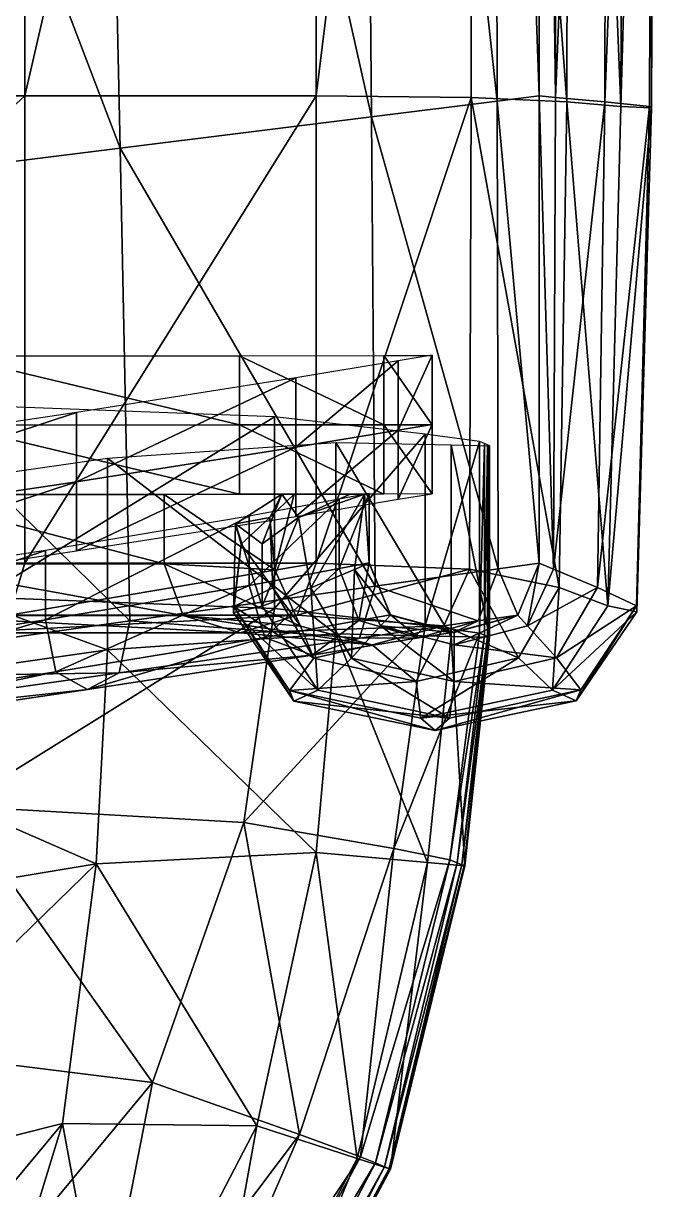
# Model space of a CAD drawing. Header units: centimetres. Extents: x -527 to 527, y -500 to 500.
# Drawn here: x 516.84 to 526.9, y -476.73 to -458.2 of the extents above; entities that cross this region are included whole.
import ezdxf

# ---------------------------------------------------------------- set-up
doc = ezdxf.new("R2010")
doc.units = ezdxf.units.CM
doc.layers.add('leather', color=7, linetype='Continuous', true_color=0xb01a1a)

msp = doc.modelspace()

# ---------------------------------------------------------------- meshes
at = {"layer": 'leather', "color": 31, "true_color": 0xe4b899}
mesh = msp.add_polyface(dxfattribs=at)
corners = [(508.845, -360.107, 179.842), (508.845, -406.3, 179.843), (516.864, -406.3, 175.246), (497.315, -360.107, 182.254), (497.315, -406.3, 182.255), (521.876, -360.152, -365.935), (521.995, -406.415, -365.934), (517.436, -406.587, -368.276), (517.138, -360.221, -368.277), (509.839, -406.874, -369.681), (509.243, -360.336, -369.682), (498.807, -407.219, -370.383), (497.912, -360.474, -370.384), (483.942, -407.563, -370.617), (516.864, -360.107, 175.245), (521.494, -406.3, 167.883), (500.298, -441.127, -370.38), (485.732, -441.816, -370.614), (501.64, -462.02, -370.376), (510.833, -440.438, -369.677), (517.934, -439.864, -368.272), (518.381, -460.188, -368.268), (511.728, -461.021, -369.673), (522.194, -439.52, -365.931), (522.373, -459.689, -365.927), (516.864, -439.29, 175.249), (521.494, -439.29, 167.886), (516.864, -459.356, 175.253), (521.494, -459.356, 167.89), (508.845, -439.29, 179.846), (497.315, -439.29, 182.258), (497.315, -459.356, 182.262), (508.845, -459.356, 179.851), (482.153, -439.29, 183.062), (482.153, -459.356, 183.066)]
mesh.append_faces([[corners[k] for k in face] for face in [(0, 1, 2), (3, 4, 1), (5, 6, 7), (7, 8, 5), (9, 10, 8), (8, 7, 9), (10, 9, 11), (11, 12, 10), (12, 11, 13), (14, 2, 15), (13, 11, 16), (17, 16, 18), (19, 16, 11), (11, 9, 19), (20, 19, 9), (9, 7, 20), (19, 20, 21), (21, 22, 19), (16, 19, 22), (22, 18, 16), (23, 20, 7), (7, 6, 23), (20, 23, 24), (24, 21, 20), (25, 26, 15), (15, 2, 25), (26, 25, 27), (27, 28, 26), (29, 25, 2), (2, 1, 29), (30, 29, 1), (1, 4, 30), (29, 30, 31), (31, 32, 29), (25, 29, 32), (32, 27, 25), (33, 30, 4), (34, 31, 30)]], dxfattribs={"vtx2": -1, "color": 31})
mesh = msp.add_polyface(dxfattribs=at)
corners = [(524.324, -439.347, -362.213), (522.194, -439.52, -365.931), (521.995, -406.415, -365.934), (525.034, -439.29, -356.679), (524.274, -406.329, -362.216), (525.034, -439.29, -348.889), (525.034, -459.356, -348.885), (525.034, -439.29, -338.403), (525.034, -439.29, -324.633), (525.034, -459.356, -324.629), (525.034, -459.356, -338.399), (525.034, -439.29, -306.992), (525.034, -439.29, -284.891), (525.034, -459.356, -284.887), (525.034, -459.356, -306.988), (525.034, -439.29, -226.613), (525.034, -439.29, -257.743), (525.034, -406.3, -257.746), (525.034, -459.356, -226.609), (525.034, -459.356, -257.739), (525.034, -439.29, -192.57), (525.034, -439.29, -156.679), (525.034, -459.356, -156.675), (525.034, -459.356, -192.565), (525.034, -439.29, -120.007), (525.034, -406.3, -156.682), (525.034, -439.29, -82.946), (525.034, -406.3, -120.01), (525.034, -459.356, -82.942), (525.034, -459.356, -120.003), (525.034, -439.29, -45.884), (525.034, -406.3, -82.949), (525.034, -439.29, -9.213), (525.034, -406.3, -45.887), (525.034, -459.356, -9.209), (525.034, -459.356, -45.88), (525.034, -439.29, 26.678), (525.034, -406.3, -9.216), (525.034, -439.29, 60.617), (525.034, -406.3, 26.675), (525.034, -459.356, 60.621), (525.034, -459.356, 26.682), (525.034, -439.29, 91.434), (525.034, -406.3, 60.614), (525.034, -439.29, 117.589), (525.034, -406.3, 91.431), (525.034, -459.356, 117.593), (525.034, -459.356, 91.438), (525.034, -439.29, 137.543), (525.034, -406.3, 117.586), (525.034, -439.29, 150.314), (525.034, -406.3, 137.54), (525.034, -459.356, 150.318), (525.034, -459.356, 137.547), (521.494, -439.29, 167.886), (523.967, -439.29, 161.372), (523.967, -406.3, 161.369), (521.494, -459.356, 167.89), (525.295, -459.38, 155.357), (525.305, -439.29, 155.354), (526.119, -439.29, 155.617), (525.034, -439.29, 154.919), (525.034, -406.3, 150.311), (525.034, -406.3, 154.916), (525.034, -459.356, 154.923)]
mesh.append_faces([[corners[k] for k in face] for face in [(0, 1, 2), (3, 0, 4), (3, 5, 6), (7, 8, 9), (5, 7, 10), (11, 12, 13), (8, 11, 14), (15, 16, 17), (16, 15, 18), (12, 16, 19), (20, 21, 22), (15, 20, 23), (24, 21, 25), (26, 24, 27), (24, 26, 28), (21, 24, 29), (30, 26, 31), (32, 30, 33), (30, 32, 34), (26, 30, 35), (36, 32, 37), (38, 36, 39), (36, 38, 40), (32, 36, 41), (42, 38, 43), (44, 42, 45), (42, 44, 46), (38, 42, 47), (48, 44, 49), (50, 48, 51), (48, 50, 52), (44, 48, 53), (54, 55, 56), (55, 54, 57), (58, 59, 60), (61, 50, 62), (59, 61, 63), (50, 61, 64)]], dxfattribs={"vtx2": -1, "color": 31})
mesh = msp.add_polyface(dxfattribs=at)
corners = [(522.194, -439.52, -365.931), (524.324, -439.347, -362.213), (524.369, -459.439, -362.209), (522.373, -459.689, -365.927), (525.034, -459.356, -348.885), (525.034, -459.356, -356.675), (525.034, -439.29, -356.679), (525.034, -459.356, -324.629), (525.034, -459.356, -338.399), (525.034, -439.29, -338.403), (525.034, -439.29, -348.889), (525.034, -459.356, -284.887), (525.034, -459.356, -306.988), (525.034, -439.29, -306.992), (525.034, -439.29, -324.633), (525.034, -459.356, -226.609), (525.034, -459.356, -257.739), (525.034, -439.29, -257.743), (525.034, -439.29, -284.891), (525.034, -459.356, -156.675), (525.034, -459.356, -192.565), (525.034, -439.29, -192.57), (525.034, -439.29, -226.613), (525.034, -459.356, -82.942), (525.034, -459.356, -120.003), (525.034, -439.29, -120.007), (525.034, -439.29, -156.679), (525.034, -459.356, -9.209), (525.034, -459.356, -45.88), (525.034, -439.29, -45.884), (525.034, -439.29, -82.946), (525.034, -459.356, 60.621), (525.034, -459.356, 26.682), (525.034, -439.29, 26.678), (525.034, -439.29, -9.213), (525.034, -459.356, 117.593), (525.034, -459.356, 91.438), (525.034, -439.29, 91.434), (525.034, -439.29, 60.617), (525.034, -459.356, 150.318), (525.034, -459.356, 137.547), (525.034, -439.29, 137.543), (525.034, -439.29, 117.589), (521.494, -459.356, 167.89), (523.957, -459.38, 161.374), (523.967, -439.29, 161.372), (526.903, -439.289, 157.645), (526.405, -439.29, 158.989), (526.335, -459.525, 158.982), (526.823, -459.549, 157.637), (526.858, -439.29, 156.213), (526.789, -459.525, 156.206), (525.475, -459.453, 159.316), (525.515, -439.29, 159.319), (526.119, -439.29, 155.617), (526.08, -459.453, 155.615), (525.295, -459.38, 155.357), (525.034, -439.29, 154.919), (525.305, -439.29, 155.354), (525.034, -459.356, 154.923), (525.034, -439.29, 150.314)]
mesh.append_faces([[corners[k] for k in face] for face in [(0, 1, 2), (2, 3, 0), (4, 5, 6), (1, 6, 5), (5, 2, 1), (7, 8, 9), (8, 4, 10), (11, 12, 13), (12, 7, 14), (15, 16, 17), (16, 11, 18), (19, 20, 21), (20, 15, 22), (23, 24, 25), (24, 19, 26), (27, 28, 29), (28, 23, 30), (31, 32, 33), (32, 27, 34), (35, 36, 37), (36, 31, 38), (39, 40, 41), (40, 35, 42), (43, 44, 45), (46, 47, 48), (48, 49, 46), (50, 46, 49), (49, 51, 50), (52, 53, 45), (45, 44, 52), (53, 52, 48), (48, 47, 53), (54, 55, 56), (55, 54, 50), (50, 51, 55), (57, 58, 56), (56, 59, 57), (59, 39, 60)]], dxfattribs={"vtx2": -1, "color": 31})
mesh = msp.add_polyface(dxfattribs=at)
corners = [(516.171, -464.278, 174.208), (508.525, -464.454, 178.823), (508.525, -467.496, 178.823), (497.434, -464.729, 181.178), (497.434, -467.77, 181.178), (520.829, -464.454, 166.605), (516.171, -467.32, 174.208), (508.037, -464.59, 178.323), (496.942, -464.591, 180.602), (496.942, -463.491, 180.598), (508.037, -463.49, 178.319), (515.687, -464.588, 173.766), (515.687, -463.488, 173.762), (515.687, -465.688, 173.771), (508.037, -465.69, 178.327), (496.942, -465.691, 180.606), (520.276, -464.584, 166.173), (520.276, -463.484, 166.169), (522.569, -464.581, 154.794), (522.569, -465.681, 154.798), (520.276, -465.684, 166.178), (517.687, -465.485, -366.767), (521.17, -464.937, -364.792), (521.17, -463.837, -364.796), (517.687, -464.385, -366.771), (517.687, -466.585, -366.763), (521.17, -466.037, -364.788), (511.563, -466.402, -368.021), (511.563, -465.302, -368.025), (487.342, -463.019, -370.61), (501.64, -462.02, -370.376), (502.087, -469.717, -370.372), (511.728, -461.021, -369.673), (512.026, -468.615, -369.669), (518.53, -467.696, -368.264), (518.381, -460.188, -368.268), (522.432, -467.145, -365.923), (522.373, -459.689, -365.927), (516.864, -466.778, 175.257), (521.494, -466.778, 167.895), (521.494, -459.356, 167.89), (516.864, -459.356, 175.253), (508.845, -466.778, 179.855), (508.845, -459.356, 179.851), (497.315, -466.778, 182.266), (497.315, -459.356, 182.262), (482.153, -466.778, 183.07), (520.946, -465.683, 156.676), (520.759, -466.055, 158.072), (521.142, -465.684, 160.216), (522.032, -465.682, 156.854)]
mesh.append_faces([[corners[k] for k in face] for face in [(0, 1, 2), (1, 3, 4), (5, 0, 6), (7, 8, 9), (9, 10, 7), (11, 7, 10), (10, 12, 11), (7, 11, 13), (13, 14, 7), (8, 7, 14), (14, 15, 8), (16, 11, 12), (12, 17, 16), (18, 16, 17), (19, 20, 16), (11, 16, 20), (20, 13, 11), (21, 22, 23), (23, 24, 21), (22, 21, 25), (25, 26, 22), (27, 21, 24), (24, 28, 27), (29, 30, 31), (30, 32, 33), (34, 33, 32), (32, 35, 34), (36, 34, 35), (35, 37, 36), (38, 39, 40), (40, 41, 38), (42, 38, 41), (41, 43, 42), (44, 42, 43), (43, 45, 44), (46, 44, 45), (47, 48, 49), (49, 50, 47)]], dxfattribs={"vtx2": -1, "color": 31})
mesh = msp.add_polyface(dxfattribs=at)
corners = [(520.276, -463.484, 166.169), (522.569, -463.481, 154.789), (522.569, -464.581, 154.794), (523.334, -464.579, 138.876), (523.334, -463.479, 138.872), (523.334, -464.578, 117.922), (523.334, -463.478, 117.918), (523.334, -464.578, 91.434), (523.334, -463.478, 91.43), (523.334, -464.578, 60.617), (523.334, -463.478, 60.613), (523.334, -464.578, 26.678), (523.334, -463.478, 26.674), (523.334, -464.578, -9.213), (523.334, -463.478, -9.217), (523.334, -464.578, -45.884), (523.334, -463.478, -45.888), (523.334, -464.578, -82.946), (523.334, -463.478, -82.95), (523.334, -464.578, -120.007), (523.334, -463.478, -120.012), (523.334, -464.578, -156.679), (523.334, -463.478, -156.683), (523.334, -464.578, -192.57), (523.334, -463.478, -192.574), (523.334, -464.578, -226.613), (523.334, -463.478, -226.617), (523.334, -464.578, -257.743), (523.334, -463.478, -257.747), (523.334, -464.578, -284.891), (523.334, -463.478, -284.895), (523.334, -464.578, -306.992), (523.334, -463.478, -306.996), (523.334, -464.578, -324.633), (522.793, -464.664, -361.512), (523.334, -464.575, -356.346), (523.334, -463.475, -356.35), (522.793, -463.564, -361.516), (521.17, -464.937, -364.792), (521.17, -463.837, -364.796), (521.494, -466.778, 167.895), (523.927, -466.875, 161.374), (523.957, -459.38, 161.374), (521.494, -459.356, 167.89)]
mesh.append_faces([[corners[k] for k in face] for face in [(0, 1, 2), (3, 2, 1), (1, 4, 3), (5, 3, 4), (4, 6, 5), (7, 5, 6), (6, 8, 7), (9, 7, 8), (8, 10, 9), (11, 9, 10), (10, 12, 11), (13, 11, 12), (12, 14, 13), (15, 13, 14), (14, 16, 15), (17, 15, 16), (16, 18, 17), (19, 17, 18), (18, 20, 19), (21, 19, 20), (20, 22, 21), (23, 21, 22), (22, 24, 23), (25, 23, 24), (24, 26, 25), (27, 25, 26), (26, 28, 27), (29, 27, 28), (28, 30, 29), (31, 29, 30), (30, 32, 31), (33, 31, 32), (34, 35, 36), (36, 37, 34), (38, 34, 37), (37, 39, 38), (40, 41, 42), (42, 43, 40)]], dxfattribs={"vtx2": -1, "color": 31})
mesh = msp.add_polyface(dxfattribs=at)
corners = [(523.334, -463.478, -306.996), (523.334, -463.478, -324.637), (523.334, -464.578, -324.633), (523.334, -464.578, -338.403), (523.334, -463.478, -338.407), (523.334, -464.577, -348.805), (523.334, -463.477, -348.81), (523.334, -464.575, -356.346), (523.334, -463.475, -356.35), (522.373, -459.689, -365.927), (524.369, -459.439, -362.209), (524.383, -466.87, -362.205), (525.034, -459.356, -356.675), (525.034, -466.778, -356.671), (525.034, -459.356, -348.885), (525.034, -466.778, -348.88), (525.034, -459.356, -338.399), (525.034, -466.778, -338.395), (525.034, -466.778, -324.625), (525.034, -459.356, -324.629), (525.034, -459.356, -306.988), (525.034, -466.778, -306.984), (525.034, -466.778, -284.883), (525.034, -459.356, -284.887), (525.034, -459.356, -257.739), (525.034, -466.778, -257.734), (525.034, -459.356, -226.609), (525.034, -466.778, -226.605), (525.034, -459.356, -192.565), (525.034, -466.778, -192.561), (525.034, -459.356, -156.675), (525.034, -466.778, -156.671), (525.034, -459.356, -120.003), (525.034, -466.778, -119.999), (525.034, -459.356, -82.942), (525.034, -466.778, -82.938), (525.034, -459.356, -45.88), (525.034, -466.778, -45.876), (525.034, -459.356, -9.209), (525.034, -466.778, -9.205), (525.034, -459.356, 26.682), (525.034, -466.778, 26.686), (525.034, -459.356, 60.621), (525.034, -466.778, 60.625), (525.034, -459.356, 91.438), (525.034, -466.778, 91.442), (525.034, -459.356, 117.593), (525.034, -466.778, 117.597), (525.034, -459.356, 137.547), (525.034, -466.778, 137.551), (525.034, -459.356, 150.318), (525.034, -466.778, 150.323), (526.789, -459.525, 156.206), (526.823, -459.549, 157.637), (526.586, -467.554, 157.602), (526.335, -459.525, 158.982), (526.127, -467.458, 158.952), (525.356, -467.167, 159.301), (525.475, -459.453, 159.316), (523.957, -459.38, 161.374), (525.266, -466.875, 155.356), (525.295, -459.38, 155.357), (526.08, -459.453, 155.615), (525.961, -467.166, 155.6), (525.034, -459.356, 154.923), (525.034, -466.778, 154.927)]
mesh.append_faces([[corners[k] for k in face] for face in [(0, 1, 2), (3, 2, 1), (1, 4, 3), (5, 3, 4), (4, 6, 5), (7, 5, 6), (6, 8, 7), (9, 10, 11), (10, 12, 13), (12, 14, 15), (14, 16, 17), (18, 17, 16), (16, 19, 18), (19, 20, 21), (22, 21, 20), (20, 23, 22), (23, 24, 25), (24, 26, 27), (26, 28, 29), (28, 30, 31), (30, 32, 33), (32, 34, 35), (34, 36, 37), (36, 38, 39), (38, 40, 41), (40, 42, 43), (42, 44, 45), (44, 46, 47), (46, 48, 49), (48, 50, 51), (52, 53, 54), (53, 55, 56), (57, 58, 59), (56, 55, 58), (60, 61, 62), (63, 62, 52), (50, 64, 65), (64, 61, 60)]], dxfattribs={"vtx2": -1, "color": 31})
mesh = msp.add_polyface(dxfattribs=at)
corners = [(524.168, -464.88, 118.214), (524.089, -464.847, 139.235), (524.089, -467.888, 139.235), (523.226, -464.729, 155.213), (523.226, -467.77, 155.213), (523.334, -464.578, -306.992), (523.334, -464.578, -324.633), (523.334, -465.678, -324.629), (523.334, -465.678, -306.988), (523.334, -464.578, -284.891), (523.334, -465.678, -284.887), (523.334, -464.578, -338.403), (523.334, -464.577, -348.805), (523.334, -465.677, -348.801), (523.334, -465.678, -338.399), (523.334, -464.575, -356.346), (523.334, -465.675, -356.342), (525.034, -466.778, -356.671), (524.383, -466.87, -362.205), (524.369, -459.439, -362.209), (525.034, -466.778, -348.88), (525.034, -459.356, -356.675), (525.034, -466.778, -338.395), (525.034, -459.356, -348.885), (525.034, -466.778, -306.984), (525.034, -466.778, -324.625), (525.034, -459.356, -324.629), (525.034, -466.778, -257.734), (525.034, -466.778, -284.883), (525.034, -459.356, -284.887), (525.034, -466.778, -226.605), (525.034, -459.356, -257.739), (525.034, -466.778, -192.561), (525.034, -459.356, -226.609), (525.034, -466.778, -156.671), (525.034, -459.356, -192.565), (525.034, -466.778, -119.999), (525.034, -459.356, -156.675), (525.034, -466.778, -82.938), (525.034, -459.356, -120.003), (525.034, -466.778, -45.876), (525.034, -459.356, -82.942), (525.034, -466.778, -9.205), (525.034, -459.356, -45.88), (525.034, -466.778, 26.686), (525.034, -459.356, -9.209), (525.034, -466.778, 60.625), (525.034, -459.356, 26.682), (525.034, -466.778, 91.442), (525.034, -459.356, 60.621), (525.034, -466.778, 117.597), (525.034, -459.356, 91.438), (525.034, -466.778, 137.551), (525.034, -459.356, 117.593), (525.034, -466.778, 150.323), (525.034, -459.356, 137.547), (526.586, -467.554, 157.602), (526.581, -467.457, 156.176), (526.789, -459.525, 156.206), (526.127, -467.458, 158.952), (526.823, -459.549, 157.637), (523.957, -459.38, 161.374), (523.927, -466.875, 161.374), (525.356, -467.167, 159.301), (525.475, -459.453, 159.316), (526.08, -459.453, 155.615), (525.961, -467.166, 155.6), (525.266, -466.875, 155.356), (525.034, -466.778, 154.927), (525.034, -459.356, 150.318), (525.034, -459.356, 154.923)]
mesh.append_faces([[corners[k] for k in face] for face in [(0, 1, 2), (1, 3, 4), (5, 6, 7), (7, 8, 5), (9, 5, 8), (8, 10, 9), (11, 12, 13), (13, 14, 11), (6, 11, 14), (14, 7, 6), (12, 15, 16), (16, 13, 12), (17, 18, 19), (20, 17, 21), (22, 20, 23), (24, 25, 26), (27, 28, 29), (30, 27, 31), (32, 30, 33), (34, 32, 35), (36, 34, 37), (38, 36, 39), (40, 38, 41), (42, 40, 43), (44, 42, 45), (46, 44, 47), (48, 46, 49), (50, 48, 51), (52, 50, 53), (54, 52, 55), (56, 57, 58), (59, 56, 60), (61, 62, 63), (64, 63, 59), (65, 66, 67), (58, 57, 66), (68, 54, 69), (67, 68, 70)]], dxfattribs={"vtx2": -1, "color": 31})
mesh = msp.add_polyface(dxfattribs=at)
corners = [(523.226, -464.729, 155.213), (520.829, -464.454, 166.605), (520.829, -467.496, 166.605), (520.276, -464.584, 166.173), (522.569, -464.581, 154.794), (522.569, -465.681, 154.798), (523.334, -464.579, 138.876), (523.334, -464.578, 117.922), (523.334, -465.678, 117.926), (523.334, -465.679, 138.88), (523.334, -464.578, 91.434), (523.334, -464.578, 60.617), (523.334, -465.678, 60.621), (523.334, -465.678, 91.438), (523.334, -464.578, 26.678), (523.334, -464.578, -9.213), (523.334, -465.678, -9.209), (523.334, -465.678, 26.682), (523.334, -464.578, -45.884), (523.334, -464.578, -82.946), (523.334, -465.678, -82.942), (523.334, -465.678, -45.88), (523.334, -464.578, -120.007), (523.334, -464.578, -156.679), (523.334, -465.678, -156.675), (523.334, -465.678, -120.003), (523.334, -464.578, -192.57), (523.334, -464.578, -226.613), (523.334, -465.678, -226.609), (523.334, -465.678, -192.565), (523.334, -464.578, -257.743), (523.334, -464.578, -284.891), (523.334, -465.678, -284.887), (523.334, -465.678, -257.739), (523.334, -464.575, -356.346), (522.793, -464.664, -361.512), (522.793, -465.764, -361.508), (523.334, -465.675, -356.342), (521.17, -464.937, -364.792), (521.17, -466.037, -364.788), (524.383, -466.87, -362.205), (522.432, -467.145, -365.923), (522.373, -459.689, -365.927), (521.212, -466.054, 155.296), (520.946, -465.683, 156.676), (522.032, -465.682, 156.854), (522.258, -465.681, 155.337)]
mesh.append_faces([[corners[k] for k in face] for face in [(0, 1, 2), (3, 4, 5), (6, 7, 8), (8, 9, 6), (4, 6, 9), (9, 5, 4), (10, 11, 12), (12, 13, 10), (7, 10, 13), (13, 8, 7), (14, 15, 16), (16, 17, 14), (11, 14, 17), (17, 12, 11), (18, 19, 20), (20, 21, 18), (15, 18, 21), (21, 16, 15), (22, 23, 24), (24, 25, 22), (19, 22, 25), (25, 20, 19), (26, 27, 28), (28, 29, 26), (23, 26, 29), (29, 24, 23), (30, 31, 32), (32, 33, 30), (27, 30, 33), (33, 28, 27), (34, 35, 36), (36, 37, 34), (35, 38, 39), (39, 36, 35), (40, 41, 42), (43, 44, 45), (45, 46, 43)]], dxfattribs={"vtx2": -1, "color": 31})
mesh = msp.add_polyface(dxfattribs=at)
corners = [(518.175, -468.153, -368.011), (512.173, -469.013, -369.349), (512.173, -465.972, -369.349), (518.175, -465.112, -368.011), (508.525, -467.496, 178.823), (516.171, -467.32, 174.208), (516.171, -464.278, 174.208), (520.829, -467.496, 166.605), (520.829, -464.454, 166.605), (521.804, -467.902, -365.789), (521.804, -464.86, -365.789), (517.687, -465.485, -366.767), (511.563, -466.402, -368.021), (511.563, -467.502, -368.017), (517.687, -466.585, -366.763), (521.192, -467.604, 167.736), (516.615, -467.605, 175.01), (515.869, -467.886, 174.263), (515.123, -467.616, 173.513), (519.381, -467.612, 166.769), (520.286, -467.883, 167.254), (507.723, -467.619, 177.741), (521.494, -466.778, 167.895), (516.864, -466.778, 175.257), (508.845, -466.778, 179.855), (508.685, -467.605, 179.555), (507.562, -465.696, 177.431), (514.874, -465.693, 173.256), (514.874, -466.793, 173.26), (507.562, -466.796, 177.435), (519.079, -466.788, 166.604), (519.079, -465.688, 166.6), (520.835, -466.882, 160.645), (521.142, -465.684, 160.216), (521.242, -467.779, 160.742), (517.19, -467.678, -365.874), (520.428, -467.131, -364.114), (520.428, -466.031, -364.118), (517.19, -466.578, -365.878), (517.358, -468.505, -366.17), (511.29, -468.595, -367.039), (511.29, -467.495, -367.043), (520.179, -467.561, 156.555), (520.185, -467.465, 157.981), (520.299, -466.475, 157.628), (520.211, -466.152, 156.557), (520.637, -467.462, 155.205), (520.634, -466.474, 155.572), (520.804, -467.173, 158.557), (520.759, -466.055, 158.072), (520.946, -465.683, 156.676)]
mesh.append_faces([[corners[k] for k in face] for face in [(0, 1, 2), (2, 3, 0), (4, 5, 6), (5, 7, 8), (9, 0, 3), (3, 10, 9), (11, 12, 13), (13, 14, 11), (15, 16, 17), (18, 19, 20), (21, 18, 17), (22, 23, 16), (16, 15, 22), (23, 24, 25), (25, 16, 23), (26, 27, 28), (29, 28, 18), (30, 28, 27), (27, 31, 30), (32, 30, 31), (31, 33, 32), (30, 32, 34), (34, 19, 30), (28, 30, 19), (19, 18, 28), (35, 36, 37), (37, 38, 35), (36, 35, 39), (40, 35, 38), (38, 41, 40), (42, 43, 44), (44, 45, 42), (46, 42, 45), (45, 47, 46), (48, 49, 44), (44, 43, 48), (47, 45, 50), (45, 44, 49)]], dxfattribs={"vtx2": -1, "color": 31})
mesh = msp.add_polyface(dxfattribs=at)
corners = [(520.829, -467.496, 166.605), (523.226, -467.77, 155.213), (523.226, -464.729, 155.213), (523.637, -467.941, -362.181), (521.804, -467.902, -365.789), (521.804, -464.86, -365.789), (522.334, -465.678, -45.88), (522.334, -465.678, -82.942), (522.334, -466.778, -82.938), (522.334, -466.778, -119.999), (522.334, -465.678, -120.003), (522.334, -466.778, -156.671), (522.334, -465.678, -156.675), (522.334, -466.778, -192.561), (522.334, -465.678, -192.565), (522.334, -466.778, -226.605), (522.334, -465.678, -226.609), (522.671, -467.603, -226.602), (522.671, -467.603, -192.558), (522.334, -466.778, -257.734), (522.334, -465.678, -257.739), (522.334, -466.778, -284.883), (522.334, -465.678, -284.887), (522.671, -467.603, -284.88), (522.671, -467.603, -257.731), (522.334, -466.778, -306.984), (522.334, -465.678, -306.988), (522.334, -466.778, -324.625), (522.334, -465.678, -324.629), (522.671, -467.603, -324.622), (522.671, -467.603, -306.981), (522.334, -466.778, -338.395), (522.334, -465.678, -338.399), (522.334, -466.777, -348.748), (522.334, -465.677, -348.752), (522.671, -467.602, -348.762), (522.671, -467.603, -338.392), (522.334, -466.774, -356.142), (522.334, -465.674, -356.146), (522.671, -467.599, -356.205), (522.334, -466.779, 137.338), (522.334, -466.781, 149.947), (522.334, -465.681, 149.942), (522.334, -465.679, 137.333), (522.334, -466.778, 117.543), (522.334, -465.678, 117.539)]
mesh.append_faces([[corners[k] for k in face] for face in [(0, 1, 2), (3, 4, 5), (6, 7, 8), (9, 8, 7), (7, 10, 9), (11, 9, 10), (10, 12, 11), (13, 11, 12), (12, 14, 13), (15, 13, 14), (14, 16, 15), (13, 15, 17), (11, 13, 18), (19, 15, 16), (16, 20, 19), (21, 19, 20), (20, 22, 21), (19, 21, 23), (15, 19, 24), (25, 21, 22), (22, 26, 25), (27, 25, 26), (26, 28, 27), (25, 27, 29), (21, 25, 30), (31, 27, 28), (28, 32, 31), (33, 31, 32), (32, 34, 33), (31, 33, 35), (27, 31, 36), (37, 33, 34), (34, 38, 37), (33, 37, 39), (40, 41, 42), (42, 43, 40), (44, 40, 43), (43, 45, 44)]], dxfattribs={"vtx2": -1, "color": 31})
mesh = msp.add_polyface(dxfattribs=at)
corners = [(524.216, -467.941, 91.696), (524.24, -467.951, 60.864), (524.24, -464.909, 60.864), (524.216, -464.899, 91.696), (524.168, -467.921, 118.214), (524.168, -464.88, 118.214), (524.248, -467.954, 26.898), (524.248, -467.954, -9.02), (524.248, -464.913, -9.02), (524.248, -464.913, 26.898), (524.089, -467.888, 139.235), (523.226, -467.77, 155.213), (524.089, -464.847, 139.235), (524.248, -467.954, -306.986), (524.248, -467.954, -324.635), (524.248, -464.913, -324.635), (524.248, -464.913, -306.986), (524.248, -467.954, -284.869), (524.248, -464.913, -284.869), (524.248, -467.954, -338.407), (524.248, -467.954, -348.893), (524.248, -464.913, -348.893), (524.248, -464.913, -338.407), (524.248, -467.954, -192.456), (524.248, -467.954, -226.532), (524.248, -464.913, -226.532), (524.248, -464.913, -192.456), (524.248, -467.954, -156.539), (524.248, -464.913, -156.539), (524.248, -467.954, -257.693), (524.248, -464.913, -257.693), (524.248, -467.954, -45.707), (524.248, -467.954, -82.779), (524.248, -464.913, -82.779), (524.248, -464.913, -45.707), (524.248, -467.954, -356.683), (523.637, -467.941, -362.181), (523.637, -464.9, -362.181), (524.248, -464.913, -356.683), (521.804, -464.86, -365.789), (522.671, -467.602, -348.762), (522.671, -467.599, -356.205), (523.684, -467.876, -356.402), (522.671, -467.603, -324.622), (522.671, -467.603, -338.392), (523.684, -467.878, -338.391), (523.684, -467.877, -348.81), (522.671, -467.603, -284.88), (522.671, -467.603, -306.981), (523.684, -467.878, -306.98), (523.684, -467.878, -324.621), (522.432, -467.145, -365.923), (524.383, -466.87, -362.205), (524.068, -467.694, -362.062), (523.927, -466.875, 161.374), (523.521, -467.774, 161.282), (524.707, -468.284, 159.198)]
mesh.append_faces([[corners[k] for k in face] for face in [(0, 1, 2), (2, 3, 0), (4, 0, 3), (3, 5, 4), (6, 7, 8), (8, 9, 6), (1, 6, 9), (9, 2, 1), (10, 4, 5), (11, 10, 12), (13, 14, 15), (15, 16, 13), (17, 13, 16), (16, 18, 17), (19, 20, 21), (21, 22, 19), (14, 19, 22), (22, 15, 14), (23, 24, 25), (25, 26, 23), (27, 23, 26), (26, 28, 27), (29, 17, 18), (18, 30, 29), (24, 29, 30), (30, 25, 24), (31, 32, 33), (33, 34, 31), (35, 36, 37), (37, 38, 35), (39, 37, 36), (40, 41, 42), (43, 44, 45), (44, 40, 46), (47, 48, 49), (48, 43, 50), (51, 52, 53), (54, 55, 56)]], dxfattribs={"vtx2": -1, "color": 31})
mesh = msp.add_polyface(dxfattribs=at)
corners = [(524.248, -467.954, -9.02), (524.248, -467.954, -45.707), (524.248, -464.913, -45.707), (524.248, -464.913, -9.02), (524.248, -467.954, -119.851), (524.248, -467.954, -156.539), (524.248, -464.913, -156.539), (524.248, -464.913, -119.851), (524.248, -467.954, -82.779), (524.248, -464.913, -82.779), (524.248, -467.954, -348.893), (524.248, -467.954, -356.683), (524.248, -464.913, -356.683), (524.248, -464.913, -348.893), (525.034, -466.778, -356.671), (525.034, -466.778, -348.88), (524.696, -467.603, -348.861), (524.696, -467.602, -356.601), (524.383, -466.87, -362.205), (525.034, -466.778, -338.395), (525.034, -466.778, -324.625), (524.696, -467.603, -324.622), (524.696, -467.603, -338.392), (525.034, -466.778, -306.984), (525.034, -466.778, -284.883), (524.696, -467.603, -284.88), (524.696, -467.603, -306.981), (525.034, -466.778, -257.734), (525.034, -466.778, -226.605), (524.696, -467.603, -226.602), (524.696, -467.603, -257.731), (525.034, -466.778, -192.561), (525.034, -466.778, -156.671), (524.696, -467.603, -156.667), (524.696, -467.603, -192.558), (525.034, -466.778, -119.999), (525.034, -466.778, -82.938), (524.696, -467.603, -82.935), (524.696, -467.603, -119.996), (525.034, -466.778, -45.876), (525.034, -466.778, -9.205), (524.696, -467.603, -9.202), (524.696, -467.603, -45.873), (525.034, -466.778, 26.686), (525.034, -466.778, 60.625), (524.696, -467.603, 60.628), (524.696, -467.603, 26.689), (525.034, -466.778, 91.442), (525.034, -466.778, 117.597), (524.696, -467.603, 117.593), (524.696, -467.603, 91.445), (525.034, -466.778, 137.551), (525.034, -466.778, 150.323), (524.696, -467.603, 150.279), (524.696, -467.603, 137.528), (524.85, -467.773, 155.291), (525.266, -466.875, 155.356), (525.961, -467.166, 155.6), (525.034, -466.778, 154.927), (524.696, -467.603, 154.876)]
mesh.append_faces([[corners[k] for k in face] for face in [(0, 1, 2), (2, 3, 0), (4, 5, 6), (6, 7, 4), (8, 4, 7), (7, 9, 8), (10, 11, 12), (12, 13, 10), (14, 15, 16), (16, 17, 14), (18, 14, 17), (19, 20, 21), (21, 22, 19), (15, 19, 22), (22, 16, 15), (23, 24, 25), (25, 26, 23), (20, 23, 26), (26, 21, 20), (27, 28, 29), (24, 27, 30), (30, 25, 24), (31, 32, 33), (28, 31, 34), (35, 36, 37), (32, 35, 38), (38, 33, 32), (39, 40, 41), (36, 39, 42), (43, 44, 45), (40, 43, 46), (47, 48, 49), (44, 47, 50), (51, 52, 53), (48, 51, 54), (55, 56, 57), (58, 56, 55), (52, 58, 59)]], dxfattribs={"vtx2": -1, "color": 31})
mesh = msp.add_polyface(dxfattribs=at)
corners = [(523.521, -467.774, 161.282), (521.192, -467.604, 167.736), (520.286, -467.883, 167.254), (518.53, -467.696, -368.264), (522.432, -467.145, -365.923), (522.182, -467.969, -365.693), (523.927, -466.875, 161.374), (521.494, -466.778, 167.895), (522.334, -466.781, 154.493), (522.102, -466.878, 154.841), (522.258, -465.681, 155.337), (522.334, -465.681, 154.489), (522.334, -466.781, 149.947), (522.334, -465.681, 149.942), (522.334, -466.778, 91.442), (522.334, -466.778, 117.543), (522.334, -465.678, 117.539), (522.334, -465.678, 91.438), (522.334, -466.778, 60.625), (522.334, -465.678, 60.621), (522.334, -466.778, 26.686), (522.334, -465.678, 26.682), (522.334, -466.778, -9.205), (522.334, -465.678, -9.209), (522.334, -466.778, -45.876), (522.334, -465.678, -45.88), (522.334, -466.778, -82.938), (521.857, -466.861, -361.092), (522.334, -466.774, -356.142), (522.334, -465.674, -356.146), (521.857, -465.761, -361.096), (522.173, -467.687, -361.228), (520.428, -467.131, -364.114), (520.428, -466.031, -364.118), (520.678, -467.958, -364.337), (520.804, -467.173, 158.557), (521.453, -468.289, 158.666), (521.242, -467.779, 160.742), (520.835, -466.882, 160.645), (520.759, -466.055, 158.072), (521.142, -465.684, 160.216), (520.185, -467.465, 157.981), (520.946, -465.683, 156.676), (521.212, -466.054, 155.296), (520.634, -466.474, 155.572), (520.211, -466.152, 156.557), (521.407, -467.17, 154.856), (522.056, -468.286, 154.965), (522.517, -467.776, 154.911), (520.637, -467.462, 155.205)]
mesh.append_faces([[corners[k] for k in face] for face in [(0, 1, 2), (3, 4, 5), (6, 7, 1), (8, 9, 10), (10, 11, 8), (12, 8, 11), (11, 13, 12), (14, 15, 16), (16, 17, 14), (18, 14, 17), (17, 19, 18), (20, 18, 19), (19, 21, 20), (22, 20, 21), (21, 23, 22), (24, 22, 23), (23, 25, 24), (26, 24, 25), (27, 28, 29), (29, 30, 27), (28, 27, 31), (32, 27, 30), (30, 33, 32), (27, 32, 34), (34, 31, 27), (35, 36, 37), (37, 38, 35), (39, 35, 38), (38, 40, 39), (36, 35, 41), (42, 43, 44), (39, 42, 45), (46, 43, 10), (10, 9, 46), (47, 46, 9), (9, 48, 47), (43, 46, 49), (49, 44, 43)]], dxfattribs={"vtx2": -1, "color": 31})
mesh = msp.add_polyface(dxfattribs=at)
corners = [(522.671, -467.599, -356.205), (522.173, -467.687, -361.228), (523.12, -467.965, -361.644), (524.068, -467.694, -362.062), (522.182, -467.969, -365.693), (522.432, -467.145, -365.923), (521.192, -467.604, 167.736), (523.521, -467.774, 161.282), (523.927, -466.875, 161.374), (522.334, -466.781, 154.493), (522.334, -466.781, 149.947), (522.671, -467.605, 149.997), (522.671, -467.606, 154.55), (522.102, -466.878, 154.841), (522.517, -467.776, 154.911), (522.334, -466.778, 91.442), (522.334, -466.778, 60.625), (522.671, -467.603, 60.628), (522.671, -467.603, 91.445), (522.334, -466.778, 117.543), (522.671, -467.603, 117.553), (522.334, -466.778, 26.686), (522.334, -466.778, -9.205), (522.671, -467.603, -9.202), (522.671, -467.603, 26.689), (522.334, -466.778, -45.876), (522.334, -466.778, -82.938), (522.671, -467.603, -82.935), (522.671, -467.603, -45.873), (522.334, -466.778, -119.999), (522.334, -466.778, -156.671), (522.671, -467.603, -156.667), (522.671, -467.603, -119.996), (522.671, -467.603, -226.602), (522.671, -467.603, -192.558), (522.334, -466.778, -192.561), (522.671, -467.603, -284.88), (522.671, -467.603, -257.731), (522.334, -466.778, -257.734), (522.334, -466.778, -226.605), (522.671, -467.603, -324.622), (522.671, -467.603, -306.981), (522.334, -466.778, -306.984), (522.334, -466.778, -284.883), (522.671, -467.602, -348.762), (522.671, -467.603, -338.392), (522.334, -466.778, -338.395), (522.334, -466.778, -324.625), (522.334, -466.774, -356.142), (522.334, -466.777, -348.748), (523.684, -467.879, 154.714), (522.334, -466.779, 137.338), (522.671, -467.604, 137.367)]
mesh.append_faces([[corners[k] for k in face] for face in [(0, 1, 2), (3, 4, 5), (6, 7, 8), (9, 10, 11), (11, 12, 9), (13, 9, 12), (12, 14, 13), (15, 16, 17), (17, 18, 15), (19, 15, 18), (18, 20, 19), (21, 22, 23), (23, 24, 21), (16, 21, 24), (24, 17, 16), (25, 26, 27), (27, 28, 25), (22, 25, 28), (28, 23, 22), (29, 30, 31), (31, 32, 29), (26, 29, 32), (32, 27, 26), (33, 34, 35), (34, 31, 30), (36, 37, 38), (37, 33, 39), (40, 41, 42), (41, 36, 43), (44, 45, 46), (45, 40, 47), (1, 0, 48), (0, 44, 49), (14, 12, 50), (51, 19, 20), (20, 52, 51), (10, 51, 52), (52, 11, 10)]], dxfattribs={"vtx2": -1, "color": 31})
mesh = msp.add_polyface(dxfattribs=at)
corners = [(524.696, -467.602, -356.601), (524.696, -467.603, -348.861), (523.684, -467.877, -348.81), (524.696, -467.603, -338.392), (523.684, -467.878, -338.391), (524.696, -467.603, -324.622), (523.684, -467.878, -324.621), (524.696, -467.603, -306.981), (523.684, -467.878, -306.98), (524.696, -467.603, -284.88), (523.684, -467.878, -284.879), (524.696, -467.603, -257.731), (523.684, -467.878, -257.73), (524.696, -467.603, -226.602), (523.684, -467.878, -226.601), (524.696, -467.603, -192.558), (523.684, -467.878, -192.557), (524.696, -467.603, -156.667), (523.684, -467.878, -156.666), (524.696, -467.603, -119.996), (523.684, -467.878, -119.995), (524.696, -467.603, -82.935), (523.684, -467.878, -82.934), (524.696, -467.603, -45.873), (523.684, -467.878, -45.872), (524.696, -467.603, -9.202), (523.684, -467.878, -9.201), (524.696, -467.603, 26.689), (523.684, -467.878, 26.69), (524.696, -467.603, 60.628), (523.684, -467.878, 60.629), (524.696, -467.603, 91.445), (523.684, -467.878, 91.446), (524.696, -467.603, 117.593), (523.684, -467.878, 117.574), (524.696, -467.603, 137.528), (523.684, -467.879, 137.449), (524.696, -467.603, 150.279), (523.684, -467.879, 150.139), (524.068, -467.694, -362.062), (524.383, -466.87, -362.205), (525.034, -466.778, -257.734), (525.034, -466.778, -192.561), (525.034, -466.778, -226.605), (525.034, -466.778, -119.999), (525.034, -466.778, -45.876), (525.034, -466.778, -82.938), (525.034, -466.778, 26.686), (525.034, -466.778, -9.205), (525.034, -466.778, 91.442), (525.034, -466.778, 60.625), (525.034, -466.778, 137.551), (525.034, -466.778, 117.597), (524.707, -468.284, 159.198), (525.356, -467.167, 159.301), (523.927, -466.875, 161.374), (525.961, -467.166, 155.6), (525.313, -468.283, 155.497), (524.85, -467.773, 155.291), (526.581, -467.457, 156.176), (524.696, -467.603, 154.876), (523.684, -467.879, 154.714), (525.034, -466.778, 154.927), (525.034, -466.778, 150.323)]
mesh.append_faces([[corners[k] for k in face] for face in [(0, 1, 2), (1, 3, 4), (3, 5, 6), (5, 7, 8), (7, 9, 10), (9, 11, 12), (11, 13, 14), (13, 15, 16), (15, 17, 18), (17, 19, 20), (19, 21, 22), (21, 23, 24), (23, 25, 26), (25, 27, 28), (27, 29, 30), (29, 31, 32), (31, 33, 34), (33, 35, 36), (35, 37, 38), (0, 39, 40), (13, 11, 41), (17, 15, 42), (15, 13, 43), (21, 19, 44), (25, 23, 45), (23, 21, 46), (29, 27, 47), (27, 25, 48), (33, 31, 49), (31, 29, 50), (37, 35, 51), (35, 33, 52), (53, 54, 55), (56, 57, 58), (57, 56, 59), (37, 60, 61), (58, 60, 62), (60, 37, 63)]], dxfattribs={"vtx2": -1, "color": 31})
mesh = msp.add_polyface(dxfattribs=at)
corners = [(514.633, -474.5, 172.586), (515.786, -470.636, 173.803), (508.365, -470.9, 178.313), (517.997, -471.555, -367.879), (521.49, -471.376, -365.716), (520.548, -475.717, -365.498), (518.894, -475.029, 165.851), (520.345, -470.9, 166.416), (521.229, -475.852, 155.308), (522.727, -471.311, 155.237), (512.173, -469.013, -369.349), (518.175, -468.153, -368.011), (512.246, -472.514, -369.182), (516.171, -467.32, 174.208), (520.829, -467.496, 166.605), (523.226, -467.77, 155.213), (521.804, -467.902, -365.789), (517.86, -468.787, -367.065), (511.658, -469.705, -368.35), (511.934, -469.438, -369.337), (518.363, -468.519, -367.962), (517.358, -468.505, -366.17), (511.382, -469.422, -367.365), (521.43, -468.238, -365.014), (522.182, -467.969, -365.693), (522.173, -467.687, -361.228), (520.678, -467.958, -364.337), (515.869, -467.886, 174.263), (520.286, -467.883, 167.254), (521.192, -467.604, 167.736), (515.123, -467.616, 173.513), (522.381, -468.076, 161.013), (519.381, -467.612, 166.769), (521.242, -467.779, 160.742), (508.204, -467.887, 178.649), (516.615, -467.605, 175.01), (512.026, -468.615, -369.669), (518.53, -467.696, -368.264), (520.428, -467.131, -364.114), (517.19, -467.678, -365.874), (511.29, -468.595, -367.039), (520.179, -467.561, 156.555), (520.637, -467.462, 155.205), (521.519, -468.797, 155.352), (521.14, -468.969, 156.715), (520.185, -467.465, 157.981), (521.067, -468.8, 158.128), (521.453, -468.289, 158.666), (521.407, -467.17, 154.856)]
mesh.append_faces([[corners[k] for k in face] for face in [(0, 1, 2), (3, 4, 5), (6, 7, 1), (8, 9, 7), (10, 11, 3), (3, 12, 10), (2, 1, 13), (14, 13, 1), (1, 7, 14), (15, 14, 7), (11, 16, 4), (4, 3, 11), (17, 18, 19), (19, 20, 17), (18, 17, 21), (21, 22, 18), (23, 17, 20), (20, 24, 23), (25, 26, 23), (17, 23, 26), (26, 21, 17), (27, 28, 29), (28, 27, 30), (31, 28, 32), (32, 33, 31), (34, 27, 35), (36, 37, 20), (20, 19, 36), (24, 20, 37), (21, 26, 38), (39, 40, 22), (22, 21, 39), (41, 42, 43), (43, 44, 41), (45, 41, 44), (44, 46, 45), (45, 46, 47), (43, 42, 48)]], dxfattribs={"vtx2": -1, "color": 31})
mesh = msp.add_polyface(dxfattribs=at)
corners = [(522.437, -476.305, 118.737), (523.735, -471.538, 118.345), (523.616, -471.488, 139.347), (522.198, -476.206, 139.683), (522.727, -471.311, 155.237), (523.264, -471.535, -362.162), (523.855, -471.587, -356.683), (522.676, -476.404, -356.683), (521.49, -471.376, -365.716), (522.144, -476.232, -362.108), (522.58, -476.364, 92.23), (523.807, -471.568, 91.83), (520.345, -470.9, 166.416), (523.226, -467.77, 155.213), (524.089, -467.888, 139.235), (521.804, -467.902, -365.789), (523.637, -467.941, -362.181), (523.12, -467.965, -361.644), (521.43, -468.238, -365.014), (522.182, -467.969, -365.693), (524.068, -467.694, -362.062), (522.173, -467.687, -361.228), (523.684, -467.876, -356.402), (522.671, -467.599, -356.205), (523.684, -467.878, -257.73), (523.684, -467.878, -226.601), (522.671, -467.603, -226.602), (523.684, -467.878, -45.872), (523.684, -467.878, -9.201), (522.671, -467.603, -9.202), (523.684, -467.878, 26.69), (523.684, -467.878, 60.629), (522.671, -467.603, 60.628), (522.671, -467.603, 26.689), (523.684, -467.878, 91.446), (523.684, -467.878, 117.574), (522.671, -467.603, 117.553), (522.671, -467.603, 91.445), (523.684, -467.879, 137.449), (523.684, -467.879, 150.139), (522.671, -467.605, 149.997), (522.671, -467.604, 137.367), (520.286, -467.883, 167.254), (522.381, -468.076, 161.013), (523.521, -467.774, 161.282), (523.383, -469.436, 157.082), (523.156, -469.243, 158.47), (521.067, -468.8, 158.128), (521.14, -468.969, 156.715), (523.609, -469.24, 155.694), (521.519, -468.797, 155.352), (523.08, -468.659, 158.933), (521.453, -468.289, 158.666), (521.242, -467.779, 160.742), (521.407, -467.17, 154.856), (522.056, -468.286, 154.965), (523.684, -468.656, 155.232), (522.517, -467.776, 154.911), (523.684, -468.074, 155.102), (523.684, -467.879, 154.714), (522.671, -467.606, 154.55)]
mesh.append_faces([[corners[k] for k in face] for face in [(0, 1, 2), (3, 2, 4), (5, 6, 7), (8, 5, 9), (10, 11, 1), (12, 4, 13), (14, 13, 4), (15, 16, 5), (5, 8, 15), (17, 18, 19), (19, 20, 17), (18, 17, 21), (17, 22, 23), (24, 25, 26), (27, 28, 29), (30, 31, 32), (28, 30, 33), (34, 35, 36), (31, 34, 37), (38, 39, 40), (35, 38, 41), (42, 43, 44), (45, 46, 47), (47, 48, 45), (49, 45, 48), (48, 50, 49), (44, 43, 51), (52, 51, 43), (43, 53, 52), (51, 52, 47), (47, 46, 51), (54, 55, 50), (56, 55, 57), (57, 58, 56), (55, 56, 49), (49, 50, 55), (59, 58, 57), (39, 59, 60)]], dxfattribs={"vtx2": -1, "color": 31})
mesh = msp.add_polyface(dxfattribs=at)
corners = [(524.216, -467.941, 91.696), (524.168, -467.921, 118.214), (523.735, -471.538, 118.345), (524.24, -467.951, 60.864), (523.807, -471.568, 91.83), (524.248, -467.954, 26.898), (523.843, -471.583, 60.989), (524.089, -467.888, 139.235), (523.616, -471.488, 139.347), (524.248, -467.954, -306.986), (524.248, -467.954, -284.869), (523.855, -471.587, -284.855), (524.248, -467.954, -324.635), (523.855, -471.587, -306.98), (524.248, -467.954, -192.456), (524.248, -467.954, -156.539), (523.855, -471.587, -156.467), (524.248, -467.954, -257.693), (523.855, -471.587, -257.667), (523.637, -467.941, -362.181), (524.248, -467.954, -356.683), (523.855, -471.587, -356.683), (523.684, -467.876, -356.402), (523.12, -467.965, -361.644), (524.068, -467.694, -362.062), (523.684, -467.878, -226.601), (523.684, -467.878, -257.73), (524.696, -467.603, -257.731), (523.684, -467.878, -9.201), (523.684, -467.878, -45.872), (524.696, -467.603, -45.873), (523.684, -467.878, 26.69), (524.696, -467.603, -9.202), (523.684, -467.878, 60.629), (524.696, -467.603, 26.689), (523.684, -467.878, 91.446), (524.696, -467.603, 60.628), (523.684, -467.878, 117.574), (524.696, -467.603, 91.445), (523.684, -467.879, 137.449), (524.696, -467.603, 117.593), (523.684, -467.879, 150.139), (524.696, -467.603, 137.528), (523.383, -469.436, 157.082), (523.609, -469.24, 155.694), (525.7, -468.793, 156.035), (525.626, -468.964, 157.448), (525.245, -468.794, 158.811), (523.156, -469.243, 158.47), (526.586, -467.554, 157.602), (526.127, -467.458, 158.952), (526.581, -467.457, 156.176), (525.356, -467.167, 159.301), (524.707, -468.284, 159.198), (523.08, -468.659, 158.933), (523.521, -467.774, 161.282), (525.313, -468.283, 155.497), (523.684, -468.656, 155.232), (523.684, -468.074, 155.102), (524.85, -467.773, 155.291), (523.684, -467.879, 154.714), (524.696, -467.603, 150.279), (524.696, -467.603, 154.876)]
mesh.append_faces([[corners[k] for k in face] for face in [(0, 1, 2), (3, 0, 4), (5, 3, 6), (1, 7, 8), (9, 10, 11), (12, 9, 13), (14, 15, 16), (10, 17, 18), (19, 20, 21), (22, 23, 24), (25, 26, 27), (28, 29, 30), (31, 28, 32), (33, 31, 34), (35, 33, 36), (37, 35, 38), (39, 37, 40), (41, 39, 42), (43, 44, 45), (45, 46, 43), (46, 47, 48), (49, 50, 47), (47, 46, 49), (51, 49, 46), (46, 45, 51), (52, 53, 47), (47, 50, 52), (54, 53, 55), (53, 54, 48), (48, 47, 53), (56, 57, 58), (58, 59, 56), (57, 56, 45), (45, 44, 57), (51, 45, 56), (60, 41, 61), (58, 60, 62), (62, 59, 58)]], dxfattribs={"vtx2": -1, "color": 31})
mesh = msp.add_polyface(dxfattribs=at)
corners = [(524.068, -467.694, -362.062), (524.696, -467.602, -356.601), (523.684, -467.876, -356.402), (523.684, -467.877, -348.81), (522.671, -467.602, -348.762), (523.684, -467.878, -338.391), (524.696, -467.603, -348.861), (523.684, -467.878, -324.621), (524.696, -467.603, -338.392), (522.671, -467.603, -324.622), (522.671, -467.603, -338.392), (523.684, -467.878, -306.98), (524.696, -467.603, -324.622), (523.684, -467.878, -284.879), (524.696, -467.603, -306.981), (522.671, -467.603, -284.88), (522.671, -467.603, -306.981), (523.684, -467.878, -257.73), (524.696, -467.603, -284.88), (522.671, -467.603, -226.602), (522.671, -467.603, -257.731), (523.684, -467.878, -192.557), (523.684, -467.878, -226.601), (524.696, -467.603, -226.602), (523.684, -467.878, -156.666), (524.696, -467.603, -192.558), (522.671, -467.603, -156.667), (522.671, -467.603, -192.558), (523.684, -467.878, -119.995), (524.696, -467.603, -156.667), (523.684, -467.878, -82.934), (524.696, -467.603, -119.996), (522.671, -467.603, -82.935), (522.671, -467.603, -119.996), (523.684, -467.878, -45.872), (524.696, -467.603, -82.935), (522.671, -467.603, -9.202), (522.671, -467.603, -45.873), (522.671, -467.603, 60.628), (522.671, -467.603, 26.689), (523.684, -467.878, 26.69), (523.684, -467.878, -9.201), (522.671, -467.603, 117.553), (522.671, -467.603, 91.445), (523.684, -467.878, 91.446), (523.684, -467.878, 60.629), (522.671, -467.605, 149.997), (522.671, -467.604, 137.367), (523.684, -467.879, 137.449), (523.684, -467.878, 117.574), (522.671, -467.606, 154.55), (523.684, -467.879, 150.139)]
mesh.append_faces([[corners[k] for k in face] for face in [(0, 1, 2), (3, 2, 1), (2, 3, 4), (5, 3, 6), (7, 5, 8), (5, 7, 9), (3, 5, 10), (11, 7, 12), (13, 11, 14), (11, 13, 15), (7, 11, 16), (17, 13, 18), (19, 20, 17), (13, 17, 20), (20, 15, 13), (21, 22, 23), (24, 21, 25), (21, 24, 26), (26, 27, 21), (22, 21, 27), (27, 19, 22), (28, 24, 29), (30, 28, 31), (28, 30, 32), (32, 33, 28), (24, 28, 33), (33, 26, 24), (34, 30, 35), (36, 37, 34), (30, 34, 37), (37, 32, 30), (38, 39, 40), (39, 36, 41), (42, 43, 44), (43, 38, 45), (46, 47, 48), (47, 42, 49), (50, 46, 51)]], dxfattribs={"vtx2": -1, "color": 31})
mesh = msp.add_polyface(dxfattribs=at)
corners = [(522.676, -476.404, 27.346), (523.855, -471.587, 27.01), (523.843, -471.583, 60.989), (522.676, -476.404, -338.407), (523.855, -471.587, -338.407), (523.855, -471.587, -324.633), (523.855, -471.587, -284.855), (523.855, -471.587, -257.667), (522.676, -476.404, -257.587), (523.855, -471.587, -226.489), (522.676, -476.404, -226.361), (522.652, -476.394, 61.366), (523.807, -471.568, 91.83), (522.676, -476.404, -306.964), (523.855, -471.587, -306.98), (522.676, -476.404, -324.629), (523.735, -471.538, 118.345), (524.216, -467.941, 91.696), (524.24, -467.951, 60.864), (524.248, -467.954, 26.898), (524.248, -467.954, -9.02), (523.855, -471.587, -8.921), (522.727, -471.311, 155.237), (523.616, -471.488, 139.347), (524.089, -467.888, 139.235), (524.168, -467.921, 118.214), (524.248, -467.954, -306.986), (524.248, -467.954, -324.635), (524.248, -467.954, -338.407), (524.248, -467.954, -348.893), (523.855, -471.587, -348.893), (523.855, -471.587, -156.467), (523.855, -471.587, -192.398), (524.248, -467.954, -192.456), (524.248, -467.954, -226.532), (524.248, -467.954, -257.693), (524.248, -467.954, -284.869), (524.248, -467.954, -45.707), (523.855, -471.587, -45.616), (524.248, -467.954, -82.779), (523.855, -471.587, -82.694), (524.248, -467.954, -119.851), (523.855, -471.587, -119.771), (524.248, -467.954, -156.539), (524.248, -467.954, -356.683), (523.855, -471.587, -356.683), (523.264, -471.535, -362.162), (523.637, -467.941, -362.181), (523.156, -469.243, 158.47), (523.383, -469.436, 157.082), (525.626, -468.964, 157.448)]
mesh.append_faces([[corners[k] for k in face] for face in [(0, 1, 2), (3, 4, 5), (6, 7, 8), (7, 9, 10), (11, 2, 12), (13, 14, 6), (15, 5, 14), (16, 12, 17), (12, 2, 18), (2, 1, 19), (20, 19, 1), (1, 21, 20), (22, 23, 24), (23, 16, 25), (6, 14, 26), (14, 5, 27), (28, 27, 5), (5, 4, 28), (29, 28, 4), (4, 30, 29), (31, 32, 33), (34, 33, 32), (32, 9, 34), (35, 34, 9), (9, 7, 35), (7, 6, 36), (37, 20, 21), (21, 38, 37), (39, 37, 38), (38, 40, 39), (41, 39, 40), (40, 42, 41), (43, 41, 42), (42, 31, 43), (44, 29, 30), (30, 45, 44), (45, 46, 47), (48, 49, 50)]], dxfattribs={"vtx2": -1, "color": 31})
mesh = msp.add_polyface(dxfattribs=at)
corners = [(515.612, -478.977, 165.789), (512.953, -477.547, 170.792), (508.003, -478.977, 173.344), (520.022, -481.376, -7.958), (522.676, -476.404, -8.625), (522.676, -476.404, 27.346), (520.022, -481.376, 28.103), (522.652, -476.394, 61.366), (519.972, -481.355, 62.212), (514.633, -474.5, 172.586), (507.885, -475.029, 176.783), (522.198, -476.206, 139.683), (519.008, -480.955, 140.44), (519.515, -481.165, 119.62), (522.437, -476.305, 118.737), (521.229, -475.852, 155.308), (517.855, -480.334, 155.77), (520.022, -481.376, -348.893), (522.676, -476.404, -348.893), (522.676, -476.404, -338.407), (520.022, -481.376, -338.407), (522.676, -476.404, -324.629), (520.022, -481.376, -324.62), (522.676, -476.404, -192.221), (522.676, -476.404, -156.25), (520.022, -481.376, -155.764), (522.676, -476.404, -226.361), (520.022, -481.376, -191.825), (522.144, -476.232, -362.108), (522.676, -476.404, -356.683), (520.022, -481.376, -356.683), (519.587, -481.054, -362.076), (520.548, -475.717, -365.498), (518.279, -480.086, -365.37), (517.464, -475.678, -367.48), (516.438, -478.996, -366.882), (517.997, -471.555, -367.879), (521.49, -471.376, -365.716), (519.82, -481.292, 93.131), (522.58, -476.364, 92.23), (512.466, -476.934, -368.682), (512.246, -472.514, -369.182), (512.992, -481.052, -367.572), (515.786, -470.636, 173.803), (518.894, -475.029, 165.851), (520.345, -470.9, 166.416), (522.676, -476.404, -284.815), (520.022, -481.376, -284.725), (520.022, -481.376, -306.928), (522.676, -476.404, -306.964)]
mesh.append_faces([[corners[k] for k in face] for face in [(0, 1, 2), (3, 4, 5), (6, 5, 7), (7, 8, 6), (1, 9, 10), (11, 12, 13), (13, 14, 11), (12, 11, 15), (15, 16, 12), (17, 18, 19), (20, 19, 21), (21, 22, 20), (23, 24, 25), (26, 23, 27), (28, 29, 30), (30, 31, 28), (32, 28, 31), (31, 33, 32), (34, 32, 33), (33, 35, 34), (32, 34, 36), (28, 32, 37), (38, 39, 14), (14, 13, 38), (39, 38, 8), (8, 7, 39), (40, 41, 36), (36, 34, 40), (42, 40, 34), (34, 35, 42), (43, 9, 44), (0, 44, 9), (9, 1, 0), (44, 0, 16), (16, 15, 44), (45, 44, 15), (46, 47, 48), (49, 48, 22)]], dxfattribs={"vtx2": -1, "color": 31})
mesh = msp.add_polyface(dxfattribs=at)
corners = [(523.855, -471.587, 27.01), (522.676, -476.404, 27.346), (522.676, -476.404, -8.625), (523.855, -471.587, -8.921), (523.843, -471.583, 60.989), (522.652, -476.394, 61.366), (523.616, -471.488, 139.347), (522.198, -476.206, 139.683), (522.437, -476.305, 118.737), (522.727, -471.311, 155.237), (521.229, -475.852, 155.308), (523.855, -471.587, -338.407), (522.676, -476.404, -338.407), (522.676, -476.404, -348.893), (523.855, -471.587, -348.893), (523.855, -471.587, -324.633), (522.676, -476.404, -324.629), (522.676, -476.404, -192.221), (522.676, -476.404, -226.361), (523.855, -471.587, -226.489), (523.855, -471.587, -192.398), (522.676, -476.404, -156.25), (523.855, -471.587, -156.467), (522.676, -476.404, -257.587), (520.022, -481.376, -226.073), (522.676, -476.404, -284.815), (520.022, -481.376, -257.406), (523.855, -471.587, -284.855), (523.855, -471.587, -257.667), (522.676, -476.404, -45.344), (520.022, -481.376, -7.958), (522.676, -476.404, -82.438), (520.022, -481.376, -44.731), (523.855, -471.587, -82.694), (523.855, -471.587, -45.616), (522.676, -476.404, -119.531), (520.022, -481.376, -81.861), (520.022, -481.376, -118.991), (523.855, -471.587, -119.771), (522.676, -476.404, -356.683), (520.022, -481.376, -348.893), (522.144, -476.232, -362.108), (523.264, -471.535, -362.162), (523.855, -471.587, -356.683), (523.735, -471.538, 118.345), (522.58, -476.364, 92.23), (523.807, -471.568, 91.83), (522.676, -476.404, -306.964), (520.022, -481.376, -306.928), (520.022, -481.376, -324.62), (523.855, -471.587, -306.98)]
mesh.append_faces([[corners[k] for k in face] for face in [(0, 1, 2), (2, 3, 0), (4, 5, 1), (6, 7, 8), (9, 10, 7), (11, 12, 13), (13, 14, 11), (15, 16, 12), (17, 18, 19), (19, 20, 17), (21, 17, 20), (20, 22, 21), (23, 18, 24), (25, 23, 26), (23, 25, 27), (18, 23, 28), (29, 2, 30), (31, 29, 32), (29, 31, 33), (33, 34, 29), (2, 29, 34), (34, 3, 2), (35, 31, 36), (21, 35, 37), (35, 21, 22), (22, 38, 35), (31, 35, 38), (38, 33, 31), (39, 13, 40), (39, 41, 42), (13, 39, 43), (43, 14, 13), (44, 8, 45), (46, 45, 5), (27, 25, 47), (48, 47, 25), (49, 16, 47), (50, 47, 16)]], dxfattribs={"vtx2": -1, "color": 31})
mesh = msp.add_polyface(dxfattribs=at)
corners = [(520.022, -481.376, -284.725), (520.022, -481.376, -257.406), (515.207, -485.477, -257.079), (520.022, -481.376, -226.073), (515.207, -485.477, -225.55), (520.022, -481.376, -191.825), (515.207, -485.477, -191.106), (520.022, -481.376, -155.764), (515.207, -485.477, -154.881), (519.515, -481.165, 119.62), (519.008, -480.955, 140.44), (513.219, -484.65, 141.813), (520.022, -481.376, -348.893), (520.022, -481.376, -338.407), (515.207, -485.477, -338.407), (520.022, -481.376, -324.62), (515.207, -485.477, -324.604), (520.022, -481.376, -306.928), (515.207, -485.477, -306.863), (515.207, -485.477, -284.562), (522.676, -476.404, 27.346), (520.022, -481.376, 28.103), (520.022, -481.376, -7.958), (522.676, -476.404, -338.407), (515.207, -485.477, 29.476), (515.207, -485.477, -6.748), (519.972, -481.355, 62.212), (515.108, -485.436, 63.749), (519.82, -481.292, 93.131), (514.81, -485.312, 94.766), (514.213, -485.064, 121.222), (522.676, -476.404, -192.221), (522.676, -476.404, -226.361), (522.676, -476.404, -257.587), (522.676, -476.404, -284.815), (515.207, -485.477, -118.01), (520.022, -481.376, -118.991), (515.207, -485.477, -80.815), (520.022, -481.376, -81.861), (515.207, -485.477, -43.62), (520.022, -481.376, -44.731), (522.676, -476.404, -45.344), (522.676, -476.404, -82.438), (522.676, -476.404, -119.531), (522.676, -476.404, -156.25), (518.279, -480.086, -365.37), (519.587, -481.054, -362.076), (514.902, -485.019, -362.126), (520.022, -481.376, -356.683), (515.207, -485.477, -356.683), (515.207, -485.477, -348.893), (522.676, -476.404, -356.683)]
mesh.append_faces([[corners[k] for k in face] for face in [(0, 1, 2), (1, 3, 4), (3, 5, 6), (5, 7, 8), (9, 10, 11), (12, 13, 14), (13, 15, 16), (15, 17, 18), (19, 18, 17), (17, 0, 19), (20, 21, 22), (23, 13, 12), (24, 25, 22), (22, 21, 24), (21, 26, 27), (26, 28, 29), (28, 9, 30), (7, 5, 31), (5, 3, 32), (3, 1, 33), (1, 0, 34), (35, 8, 7), (7, 36, 35), (37, 35, 36), (36, 38, 37), (39, 37, 38), (38, 40, 39), (25, 39, 40), (40, 22, 25), (22, 40, 41), (40, 38, 42), (38, 36, 43), (36, 7, 44), (45, 46, 47), (46, 48, 49), (50, 49, 48), (48, 12, 50), (12, 48, 51)]], dxfattribs={"vtx2": -1, "color": 31})

doc.saveas('drawing.dxf')
